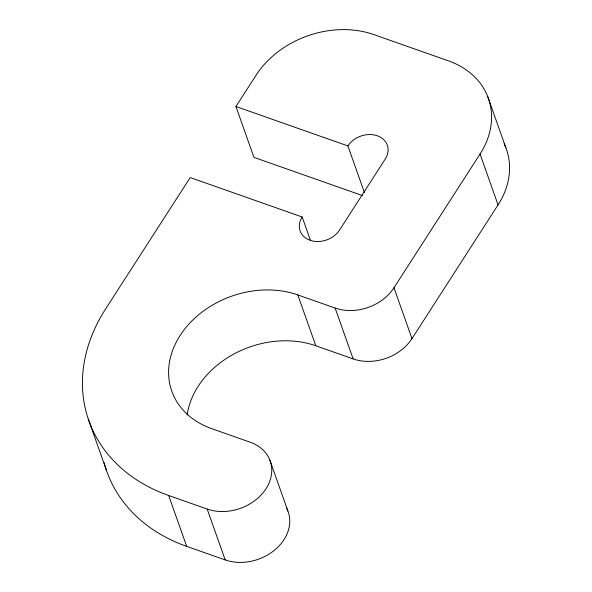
<?xml version="1.0" encoding="UTF-8"?>
<svg xmlns="http://www.w3.org/2000/svg" width="592" height="592" viewBox="0 0 592 592"><rect width="100%" height="100%" fill="white"/><g stroke="black" fill="none" stroke-linecap="round" stroke-linejoin="round"><path stroke-width="0.89" d="M362.445 195.575L253.946 157.368L235.934 106.508L256.114 75.162A88.03 69.553 -19.5 0 1 373.796 34.58L448.447 60.865A88.03 69.553 -19.5 0 1 480.053 154.024L498.057 204.876L411.98 338.617A44.015 34.78 -19.5 0 1 353.135 358.907L315.81 345.765A88.03 69.553 -19.5 0 0 187.168 415.066M310.415 240.256L302.172 216.983L190.202 177.556L105.465 309.202A176.053 139.113 -19.5 0 0 168.676 495.511L207.185 509.053A43.993 34.758 -19.5 0 0 266 488.77A43.993 34.758 -19.5 0 0 250.201 442.217L211.721 428.645A88.03 69.553 -19.5 0 1 180.116 335.486A88.03 69.553 -19.5 0 1 297.798 294.905L335.124 308.047A44.015 34.78 -19.5 0 0 393.969 287.756L480.053 154.024M235.934 106.508L347.904 145.935A22.008 17.39 -19.5 0 1 377.326 135.79A22.008 17.39 -19.5 0 1 385.229 159.078L339.497 230.125A22.008 17.39 -19.5 0 1 310.075 240.271A22.008 17.39 -19.5 0 1 302.172 216.983M104.074 462.493A176.053 139.113 -19.5 0 0 186.687 546.372L225.189 559.914A43.993 34.758 -19.5 0 0 275.199 549.605A43.993 34.758 -19.5 0 0 286.387 507.818M487.882 96.984L505.886 147.845M347.904 145.935L364.391 192.489M393.969 287.756L411.98 338.617M335.124 308.047L353.135 358.907M297.798 294.905L315.81 345.765M269.908 460.265L287.919 511.125M207.185 509.053L225.189 559.914M168.676 495.511L186.687 546.372M88.326 419.166L106.338 470.026M504.162 143.826A88.03 69.553 -19.5 0 1 498.057 204.876"/></g></svg>
